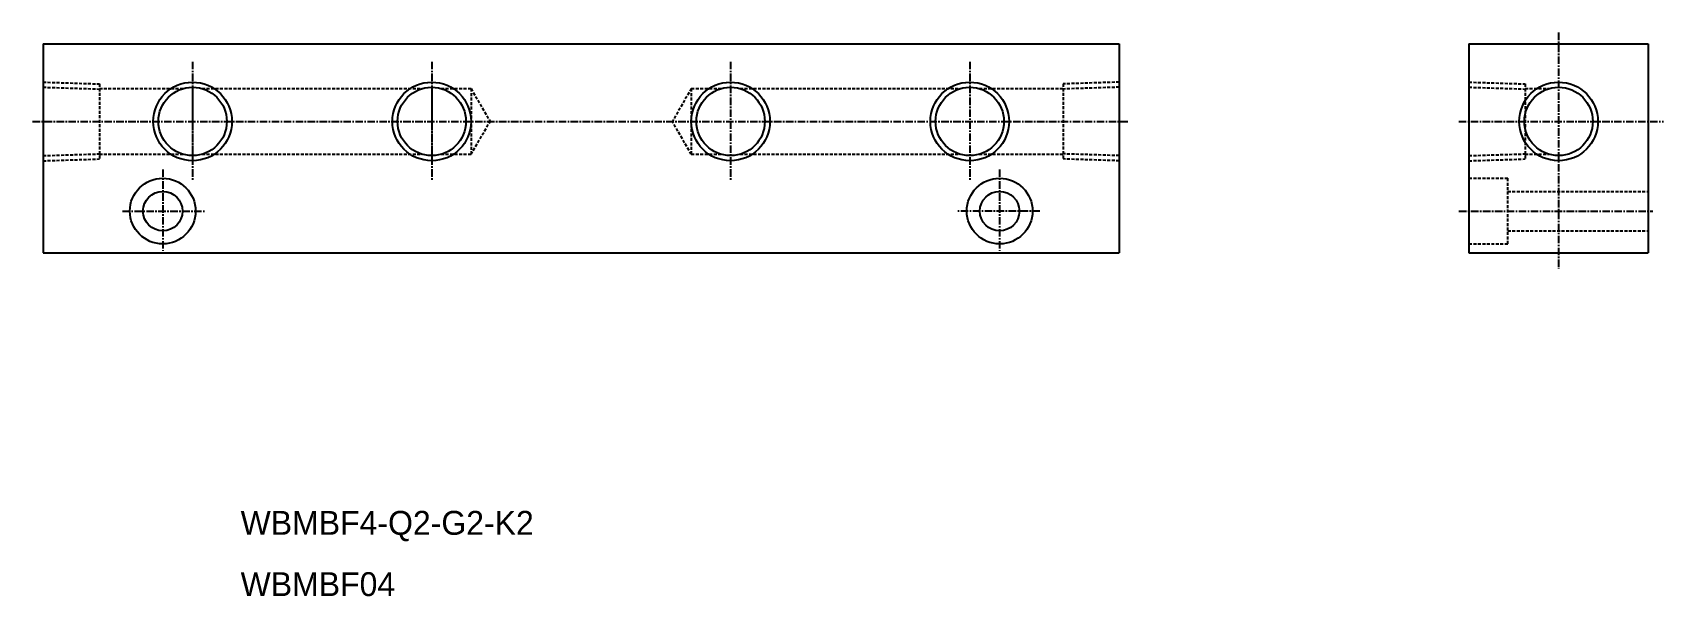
# Model space of a CAD drawing. Extents: x 787 to 1059, y 306 to 401.
import ezdxf

# ---------------------------------------------------------------- set-up
doc = ezdxf.new("R2010")
doc.units = 0
doc.linetypes.add('CENTER', pattern=[2, 1.25, -0.25, 0.25, -0.25])
doc.linetypes.add('DASHED', pattern=[0.75, 0.5, -0.25])
doc.layers.get('0').update_dxf_attribs({"linetype": 'CONTINUOUS'})
doc.layers.add('CENTER', color=1, linetype='CENTER')

msp = doc.modelspace()

# ---------------------------------------------------------------- linework, layer by layer
at = {"color": 7, "linetype": 'CONTINUOUS'}
for p, q in [((788.46, 398.63), (968.46, 398.63)), ((788.46, 398.63), (788.46, 363.63)), ((968.46, 398.63), (968.46, 363.63)), ((1026.96, 398.63), (1056.96, 398.63)), ((1026.96, 398.63), (1026.96, 363.63)), ((1056.96, 398.63), (1056.96, 363.63)), ((788.46, 363.63), (968.46, 363.63)), ((1026.96, 363.63), (1056.96, 363.63))]:
    msp.add_line(p, q, dxfattribs=at)
at = {"color": 3, "linetype": 'DASHED'}
for p, q in [((788.46, 392.21), (797.86, 391.92)), ((788.46, 391.36), (797.86, 391.06)), ((797.86, 391.92), (797.86, 379.35)), ((797.86, 391.13), (811.88, 391.13)), ((815.04, 391.13), (851.88, 391.13)), ((855.04, 391.13), (860.04, 391.13)), ((860.04, 391.13), (860.04, 380.13)), ((860.04, 391.13), (863.22, 385.63)), ((896.88, 391.13), (893.71, 385.63)), ((896.88, 391.13), (901.88, 391.13)), ((896.88, 391.13), (896.88, 380.13)), ((905.04, 391.13), (941.88, 391.13)), ((945.04, 391.13), (959.06, 391.13)), ((968.46, 392.21), (959.06, 391.92)), ((959.06, 391.92), (959.06, 379.35)), ((968.46, 391.36), (959.06, 391.06)), ((1026.96, 392.21), (1036.36, 391.92)), ((1026.96, 391.36), (1036.36, 391.06)), ((1036.36, 391.92), (1036.36, 379.35)), ((1036.36, 391.13), (1040.38, 391.13)), ((860.04, 380.13), (863.22, 385.63)), ((896.88, 380.13), (893.71, 385.63)), ((788.46, 379.91), (797.86, 380.2)), ((788.46, 379.05), (797.86, 379.35)), ((797.86, 380.13), (811.88, 380.13)), ((815.04, 380.13), (851.88, 380.13)), ((855.04, 380.13), (860.04, 380.13)), ((896.88, 380.13), (901.88, 380.13)), ((905.04, 380.13), (941.88, 380.13)), ((945.04, 380.13), (959.06, 380.13)), ((968.46, 379.91), (959.06, 380.2)), ((968.46, 379.05), (959.06, 379.35)), ((1026.96, 379.91), (1036.36, 380.2)), ((1026.96, 379.05), (1036.36, 379.35)), ((1036.36, 380.13), (1040.38, 380.13)), ((1026.96, 376.13), (1033.46, 376.13)), ((1033.46, 365.13), (1033.46, 376.13)), ((1033.46, 373.93), (1056.96, 373.93)), ((1033.46, 367.33), (1056.96, 367.33)), ((1026.96, 365.13), (1033.46, 365.13))]:
    msp.add_line(p, q, dxfattribs=at)
at = {"color": 3, "linetype": 'CONTINUOUS'}
for centre in [(813.46, 385.63), (853.46, 385.63), (903.46, 385.63), (943.46, 385.63), (1041.96, 385.63)]:
    msp.add_circle(centre, 6.58, dxfattribs=at)
at = {"color": 7, "linetype": 'CONTINUOUS'}
for centre, radius in [((813.46, 385.63), 5.72), ((853.46, 385.63), 5.72), ((903.46, 385.63), 5.72), ((943.46, 385.63), 5.72), ((1041.96, 385.63), 5.72), ((808.46, 370.63), 5.5), ((808.46, 370.63), 3.3), ((948.46, 370.63), 5.5), ((948.46, 370.63), 3.3)]:
    msp.add_circle(centre, radius, dxfattribs=at)
at = {"layer": 'CENTER', "color": 1, "linetype": 'CENTER'}
for p, q in [((1041.96, 400.5), (1041.96, 360.96)), ((813.46, 395.63), (813.46, 375.63)), ((853.46, 395.63), (853.46, 375.63)), ((903.46, 395.63), (903.46, 375.63)), ((943.46, 395.63), (943.46, 375.63)), ((813.46, 391.45), (813.46, 379.24)), ((853.46, 391.45), (853.46, 379.24)), ((786.7, 385.63), (969.89, 385.63)), ((1025.26, 385.63), (1059.49, 385.63)), ((808.46, 377.61), (808.46, 363.99)), ((948.46, 377.61), (948.46, 363.99)), ((801.72, 370.63), (815.5, 370.63)), ((955.21, 370.63), (941.42, 370.63)), ((1025.3, 370.63), (1057.72, 370.63))]:
    msp.add_line(p, q, dxfattribs=at)

# ---------------------------------------------------------------- texts
at = {"color": 7, "linetype": 'CONTINUOUS'}
for s, p in [('WBMBF4-Q2-G2-K2', (821.49, 316.44)), ('WBMBF04', (821.49, 306.18))]:
    msp.add_text(s, height=4, dxfattribs=at).set_placement(p)

doc.saveas('drawing.dxf')
